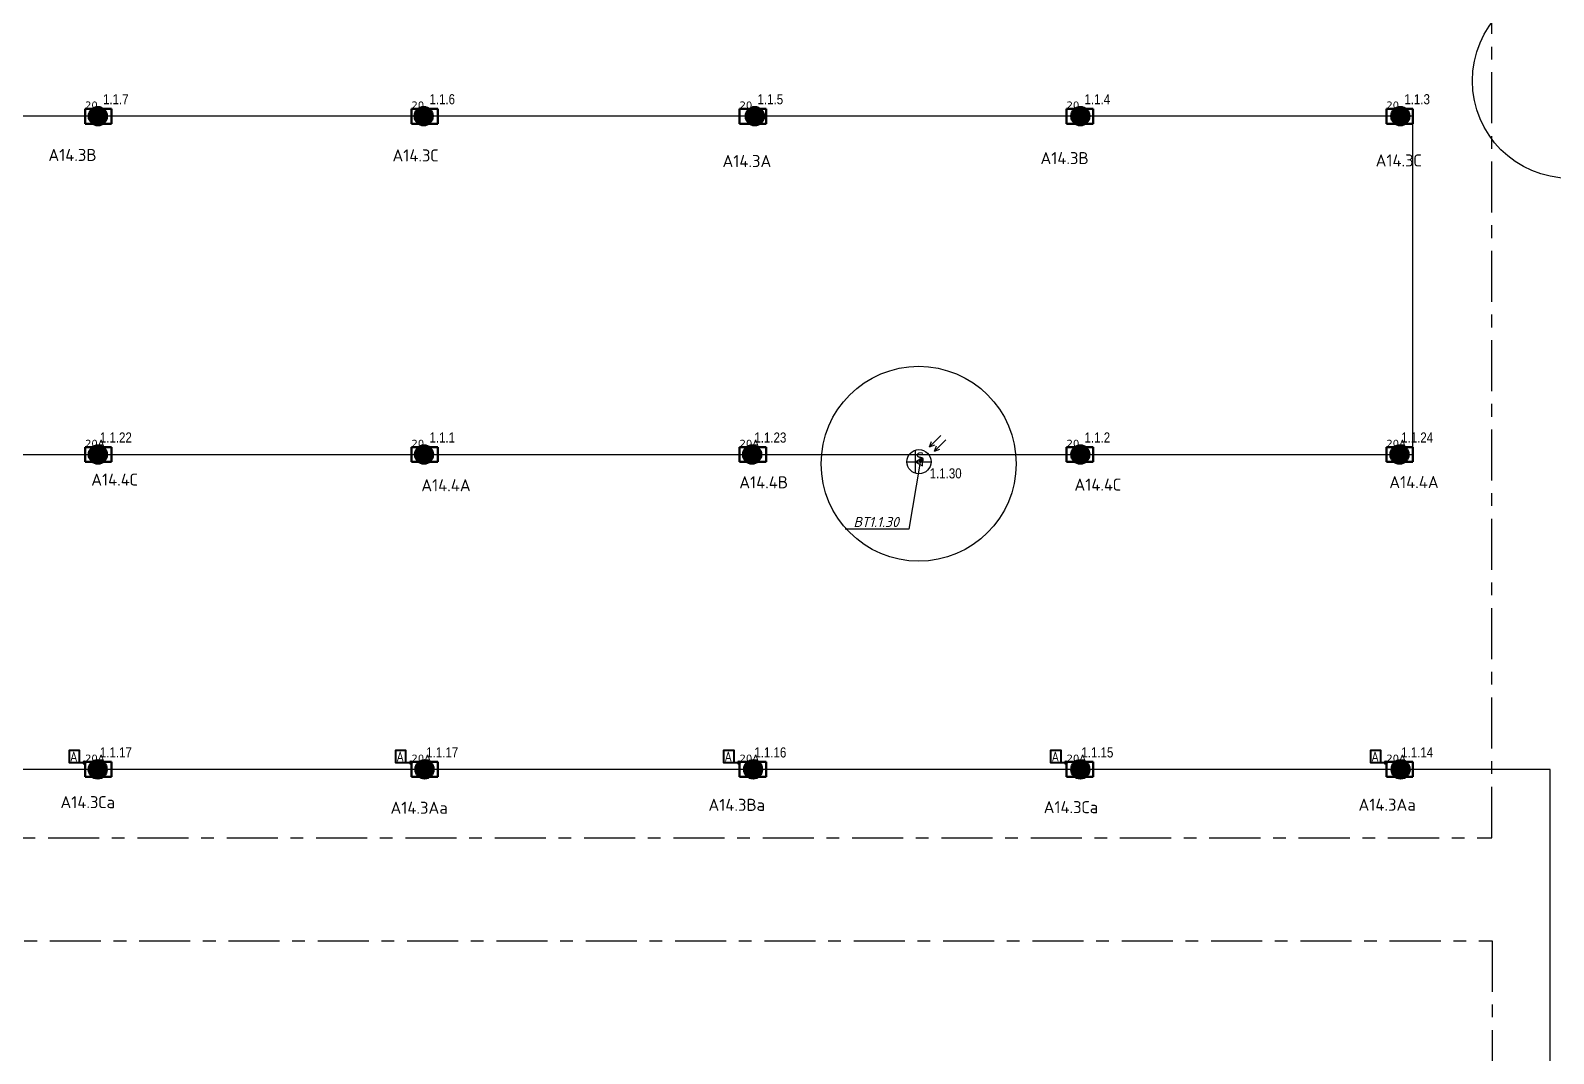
# Model space of a CAD drawing. Header units: millimetres. Extents: x -243740 to 150609, y -473655 to -165121.
# Drawn here: x -187863 to -149967, y -355845 to -330385 of the extents above; entities that cross this region are included whole.
import ezdxf
from ezdxf import colors
from ezdxf.entities.mleader import LeaderData, LeaderLine
from ezdxf.enums import TextEntityAlignment as Align
from ezdxf.math import Vec2, Vec3

# ---------------------------------------------------------------- set-up
doc = ezdxf.new("R2010")
doc.units = ezdxf.units.MM
doc.linetypes.add('HIDDEN2', pattern=[4.7625, 3.175, -1.5875])
doc.linetypes.add('Линия сетки', pattern=[22.225, 12.7, -3.175, 3.175, -3.175])
for name, color, linetype, lineweight in [('0_Авт.', 255, 'Continuous', 5), ('_освещение_dali', 3, 'Continuous', 50), ('DALLI', 6, 'TRAY', 30), ('Светильники аварийные', 1, 'Continuous', 40), ('Светильники основные', 214, 'Continuous', 40)]:
    doc.layers.add(name, color=color, linetype=linetype, lineweight=lineweight)
doc.layers.add('_Гр.ЩД-1А.5.9.I1.1', color=6, linetype='Continuous')
doc.layers.add('сВЕтильники', color=7, linetype='Continuous', lineweight=40, true_color=0x600080)
doc.layers.add('ЭТО_аварийные', color=7, linetype='HIDDEN2', lineweight=40, true_color=0xfa0505)
doc.styles.add('ELine', font='txt.shx')
doc.styles.add('ISOCPEUR_1', font='isocpeur.ttf', dxfattribs={"height": 200})
doc.styles.add('ROMANS', font='romans.shx', dxfattribs={"width": 0.8})
doc.styles.get("Standard").update_dxf_attribs({"font": 'ARIALN.TTF'})
doc.styles.add('TableTextStyle', font='')
doc.styles.add('Шрифт - 200', font='', dxfattribs={"height": 200})
doc.styles.get('TableTextStyle').set_extended_font_data('VERDANA.TTF')
doc.styles.get('Шрифт - 200').set_extended_font_data('GOST Common', italic=True)
doc.linetypes.add('TRAY', pattern='A,12.119257,["_",ELine,S=4.5,R=90,X=0,Y=-1.555839],0.750382,["_",ELine,S=4.5,R=0,X=0,Y=-0.805849],1.314849,["_",ELine,S=4.5,R=0,X=0,Y=-0.805849],2.250029,["_",ELine,S=4.5,R=90,X=0,Y=-1.555839],13.565483', length=30)
doc.linetypes.add('Truba', pattern='A,3e-05,[4,MSH_7,S=1,R=0,X=0,Y=0],-3.022072', length=3.022102)
doc.linetypes.add('Проводка в лотке', pattern='A,7.5,[130,ltypeshp.shx,S=0.5,R=0,X=0,Y=0],1,[130,ltypeshp.shx,S=1,R=90,X=0,Y=-0.5],1,[130,ltypeshp.shx,S=0.5,R=0,X=0,Y=0],7.5', length=17)

# ---------------------------------------------------------------- blocks, each defined once
blk = doc.blocks.new('A$C85fa3c5e')
at = {"layer": '0_Авт.', "color": 6, "lineweight": 25, "ltscale": 100}
for points in [[(5.42, 6.5), (2.59, 3.68), (3.15, 5.07)], [(5.42, 6.5), (2.59, 3.68), (3.98, 4.24)], [(6.66, 5.43), (3.83, 2.6), (4.39, 3.99)], [(6.66, 5.43), (3.83, 2.6), (5.22, 3.16)], [(-3, 0), (3, 0)], [(-0.97, 2.84), (-0.98, -2.84)], [(-0.98, 0), (0.85, 1), (0.85, -0.01)], [(-0.98, 0), (0.84, -1.02), (0.85, -0.01)]]:
    blk.add_lwpolyline(points, dxfattribs=at)
blk.add_circle((0, 0), 3, dxfattribs=at)
blk = doc.blocks.new('_Dot')
at = {"color": 0, "linetype": 'ByBlock', "lineweight": -2}
blk.add_line((-0.5, 0), (-1, 0), dxfattribs=at)
at = {"color": 0, "linetype": 'ByBlock', "const_width": 0.5}
blk.add_lwpolyline([(-0.25, 0, 1), (0.25, 0, 1)], format="xyb", close=True, dxfattribs=at)
blk = doc.blocks.new('авар')
at = {"layer": 'Светильники основные', "lineweight": 40}
blk.add_hatch(color=1, dxfattribs=at).paths.add_polyline_path([(32, 0, 1), (-32, 0, 1)])
at = {"layer": 'Светильники основные', "color": 1}
blk.add_line((0, 0), (132, 0), dxfattribs=at)
blk.add_lwpolyline([(132, 0), (378, 0), (378, 314), (132, 314)], close=True, dxfattribs=at)
at = {"layer": 'Светильники основные', "color": 1, "lineweight": 40}
blk.add_circle((0, 0), 31.6, dxfattribs=at)
at = {"layer": 'Светильники основные', "color": 1, "style": 'ROMANS', "width": 0.8}
blk.add_text('А', height=250, dxfattribs=at).set_placement((174, 29))
blk = doc.blocks.new('dgdg')
at = {"layer": 'сВЕтильники', "lineweight": 40}
for points in [[(48137, 64732, 0), (48137, 65104, 0)], [(48137, 65104, 0), (48137, 64732, 0)], [(48137, 65104, 0), (48794, 65104, 0)], [(48794, 65104, 0), (48137, 65104, 0)], [(48794, 65104, 0), (48137, 65104, 0)], [(48137, 65104, 0), (48137, 64732, 0)], [(48137, 64732, 0), (48137, 65104, 0)], [(48137, 65104, 0), (48794, 65104, 0)], [(48794, 65104, 0), (48794, 64732, 0)], [(48794, 64732, 0), (48794, 65104, 0)], [(48794, 64732, 0), (48794, 65104, 0)], [(48794, 65104, 0), (48794, 64732, 0)], [(56259, 64732, 0), (56259, 65104, 0)], [(56259, 65104, 0), (56259, 64732, 0)], [(56259, 65104, 0), (56916, 65104, 0)], [(56916, 65104, 0), (56259, 65104, 0)], [(56916, 65104, 0), (56259, 65104, 0)], [(56259, 65104, 0), (56259, 64732, 0)], [(56259, 64732, 0), (56259, 65104, 0)], [(56259, 65104, 0), (56916, 65104, 0)], [(56916, 65104, 0), (56916, 64732, 0)], [(56916, 64732, 0), (56916, 65104, 0)], [(56916, 64732, 0), (56916, 65104, 0)], [(56916, 65104, 0), (56916, 64732, 0)], [(64422, 64732, 0), (64422, 65104, 0)], [(64422, 65104, 0), (64422, 64732, 0)], [(64422, 65104, 0), (65079, 65104, 0)], [(65079, 65104, 0), (64422, 65104, 0)], [(65079, 65104, 0), (64422, 65104, 0)], [(64422, 65104, 0), (64422, 64732, 0)], [(64422, 64732, 0), (64422, 65104, 0)], [(64422, 65104, 0), (65079, 65104, 0)], [(65079, 65104, 0), (65079, 64732, 0)], [(65079, 64732, 0), (65079, 65104, 0)], [(65079, 64732, 0), (65079, 65104, 0)], [(65079, 65104, 0), (65079, 64732, 0)], [(72559, 64732, 0), (72559, 65104, 0)], [(72559, 65104, 0), (72559, 64732, 0)], [(72559, 65104, 0), (73216, 65104, 0)], [(73216, 65104, 0), (72559, 65104, 0)], [(73216, 65104, 0), (72559, 65104, 0)], [(72559, 65104, 0), (72559, 64732, 0)], [(72559, 64732, 0), (72559, 65104, 0)], [(72559, 65104, 0), (73216, 65104, 0)], [(73216, 65104, 0), (73216, 64732, 0)], [(73216, 64732, 0), (73216, 65104, 0)], [(73216, 64732, 0), (73216, 65104, 0)], [(73216, 65104, 0), (73216, 64732, 0)], [(80515, 64732, 0), (80515, 65104, 0)], [(80515, 65104, 0), (80515, 64732, 0)], [(80515, 65104, 0), (81172, 65104, 0)], [(81172, 65104, 0), (80515, 65104, 0)], [(81172, 65104, 0), (80515, 65104, 0)], [(80515, 65104, 0), (80515, 64732, 0)], [(80515, 64732, 0), (80515, 65104, 0)], [(80515, 65104, 0), (81172, 65104, 0)], [(81172, 65104, 0), (81172, 64732, 0)], [(81172, 64732, 0), (81172, 65104, 0)], [(81172, 64732, 0), (81172, 65104, 0)], [(81172, 65104, 0), (81172, 64732, 0)], [(48794, 64732, 0), (48137, 64732, 0)], [(48137, 64732, 0), (48794, 64732, 0)], [(48137, 64732, 0), (48794, 64732, 0)], [(48794, 64732, 0), (48137, 64732, 0)], [(56916, 64732, 0), (56259, 64732, 0)], [(56259, 64732, 0), (56916, 64732, 0)], [(56259, 64732, 0), (56916, 64732, 0)], [(56916, 64732, 0), (56259, 64732, 0)], [(65079, 64732, 0), (64422, 64732, 0)], [(64422, 64732, 0), (65079, 64732, 0)], [(64422, 64732, 0), (65079, 64732, 0)], [(65079, 64732, 0), (64422, 64732, 0)], [(73216, 64732, 0), (72559, 64732, 0)], [(72559, 64732, 0), (73216, 64732, 0)], [(72559, 64732, 0), (73216, 64732, 0)], [(73216, 64732, 0), (72559, 64732, 0)], [(81172, 64732, 0), (80515, 64732, 0)], [(80515, 64732, 0), (81172, 64732, 0)], [(80515, 64732, 0), (81172, 64732, 0)], [(81172, 64732, 0), (80515, 64732, 0)], [(48137, 56313, 0), (48137, 56685, 0)], [(48137, 56685, 0), (48137, 56313, 0)], [(48137, 56685, 0), (48794, 56685, 0)], [(48794, 56685, 0), (48137, 56685, 0)], [(48794, 56685, 0), (48137, 56685, 0)], [(48137, 56685, 0), (48137, 56313, 0)], [(48137, 56313, 0), (48137, 56685, 0)], [(48137, 56685, 0), (48794, 56685, 0)], [(48794, 56685, 0), (48794, 56313, 0)], [(48794, 56313, 0), (48794, 56685, 0)], [(48794, 56313, 0), (48794, 56685, 0)], [(48794, 56685, 0), (48794, 56313, 0)], [(56259, 56313, 0), (56259, 56685, 0)], [(56259, 56685, 0), (56259, 56313, 0)], [(56259, 56685, 0), (56916, 56685, 0)], [(56916, 56685, 0), (56259, 56685, 0)], [(56916, 56685, 0), (56259, 56685, 0)], [(56259, 56685, 0), (56259, 56313, 0)], [(56259, 56313, 0), (56259, 56685, 0)], [(56259, 56685, 0), (56916, 56685, 0)], [(56916, 56685, 0), (56916, 56313, 0)], [(56916, 56313, 0), (56916, 56685, 0)], [(56916, 56313, 0), (56916, 56685, 0)], [(56916, 56685, 0), (56916, 56313, 0)], [(64422, 56313, 0), (64422, 56685, 0)], [(64422, 56685, 0), (64422, 56313, 0)], [(64422, 56685, 0), (65079, 56685, 0)], [(65079, 56685, 0), (64422, 56685, 0)], [(65079, 56685, 0), (64422, 56685, 0)], [(64422, 56685, 0), (64422, 56313, 0)], [(64422, 56313, 0), (64422, 56685, 0)], [(64422, 56685, 0), (65079, 56685, 0)], [(65079, 56685, 0), (65079, 56313, 0)], [(65079, 56313, 0), (65079, 56685, 0)], [(65079, 56313, 0), (65079, 56685, 0)], [(65079, 56685, 0), (65079, 56313, 0)], [(72559, 56313, 0), (72559, 56685, 0)], [(72559, 56685, 0), (72559, 56313, 0)], [(72559, 56685, 0), (73216, 56685, 0)], [(73216, 56685, 0), (72559, 56685, 0)], [(73216, 56685, 0), (72559, 56685, 0)], [(72559, 56685, 0), (72559, 56313, 0)], [(72559, 56313, 0), (72559, 56685, 0)], [(72559, 56685, 0), (73216, 56685, 0)], [(73216, 56685, 0), (73216, 56313, 0)], [(73216, 56313, 0), (73216, 56685, 0)], [(73216, 56313, 0), (73216, 56685, 0)], [(73216, 56685, 0), (73216, 56313, 0)], [(80515, 56313, 0), (80515, 56685, 0)], [(80515, 56685, 0), (80515, 56313, 0)], [(80515, 56685, 0), (81172, 56685, 0)], [(81172, 56685, 0), (80515, 56685, 0)], [(81172, 56685, 0), (80515, 56685, 0)], [(80515, 56685, 0), (80515, 56313, 0)], [(80515, 56313, 0), (80515, 56685, 0)], [(80515, 56685, 0), (81172, 56685, 0)], [(81172, 56685, 0), (81172, 56313, 0)], [(81172, 56313, 0), (81172, 56685, 0)], [(81172, 56313, 0), (81172, 56685, 0)], [(81172, 56685, 0), (81172, 56313, 0)], [(48794, 56313, 0), (48137, 56313, 0)], [(48137, 56313, 0), (48794, 56313, 0)], [(48137, 56313, 0), (48794, 56313, 0)], [(48794, 56313, 0), (48137, 56313, 0)], [(56916, 56313, 0), (56259, 56313, 0)], [(56259, 56313, 0), (56916, 56313, 0)], [(56259, 56313, 0), (56916, 56313, 0)], [(56916, 56313, 0), (56259, 56313, 0)], [(65079, 56313, 0), (64422, 56313, 0)], [(64422, 56313, 0), (65079, 56313, 0)], [(64422, 56313, 0), (65079, 56313, 0)], [(65079, 56313, 0), (64422, 56313, 0)], [(73216, 56313, 0), (72559, 56313, 0)], [(72559, 56313, 0), (73216, 56313, 0)], [(72559, 56313, 0), (73216, 56313, 0)], [(73216, 56313, 0), (72559, 56313, 0)], [(81172, 56313, 0), (80515, 56313, 0)], [(80515, 56313, 0), (81172, 56313, 0)], [(80515, 56313, 0), (81172, 56313, 0)], [(81172, 56313, 0), (80515, 56313, 0)]]:
    blk.add_polyline3d(points, dxfattribs=at)
at = {"layer": 'Светильники аварийные', "lineweight": 40}
for points in [[(48137, 48478, 0), (48137, 48850, 0)], [(48137, 48850, 0), (48137, 48478, 0)], [(48137, 48850, 0), (48794, 48850, 0)], [(48794, 48850, 0), (48137, 48850, 0)], [(48794, 48850, 0), (48137, 48850, 0)], [(48137, 48850, 0), (48137, 48478, 0)], [(48137, 48478, 0), (48137, 48850, 0)], [(48137, 48850, 0), (48794, 48850, 0)], [(48794, 48850, 0), (48794, 48478, 0)], [(48794, 48478, 0), (48794, 48850, 0)], [(48794, 48478, 0), (48794, 48850, 0)], [(48794, 48850, 0), (48794, 48478, 0)], [(56259, 48478, 0), (56259, 48850, 0)], [(56259, 48850, 0), (56259, 48478, 0)], [(56259, 48850, 0), (56916, 48850, 0)], [(56916, 48850, 0), (56259, 48850, 0)], [(56916, 48850, 0), (56259, 48850, 0)], [(56259, 48850, 0), (56259, 48478, 0)], [(56259, 48478, 0), (56259, 48850, 0)], [(56259, 48850, 0), (56916, 48850, 0)], [(56916, 48850, 0), (56916, 48478, 0)], [(56916, 48478, 0), (56916, 48850, 0)], [(56916, 48478, 0), (56916, 48850, 0)], [(56916, 48850, 0), (56916, 48478, 0)], [(64422, 48478, 0), (64422, 48850, 0)], [(64422, 48850, 0), (64422, 48478, 0)], [(64422, 48850, 0), (65079, 48850, 0)], [(65079, 48850, 0), (64422, 48850, 0)], [(65079, 48850, 0), (64422, 48850, 0)], [(64422, 48850, 0), (64422, 48478, 0)], [(64422, 48478, 0), (64422, 48850, 0)], [(64422, 48850, 0), (65079, 48850, 0)], [(65079, 48850, 0), (65079, 48478, 0)], [(65079, 48478, 0), (65079, 48850, 0)], [(65079, 48478, 0), (65079, 48850, 0)], [(65079, 48850, 0), (65079, 48478, 0)], [(72559, 48478, 0), (72559, 48850, 0)], [(72559, 48850, 0), (72559, 48478, 0)], [(72559, 48850, 0), (73216, 48850, 0)], [(73216, 48850, 0), (72559, 48850, 0)], [(73216, 48850, 0), (72559, 48850, 0)], [(72559, 48850, 0), (72559, 48478, 0)], [(72559, 48478, 0), (72559, 48850, 0)], [(72559, 48850, 0), (73216, 48850, 0)], [(73216, 48850, 0), (73216, 48478, 0)], [(73216, 48478, 0), (73216, 48850, 0)], [(73216, 48478, 0), (73216, 48850, 0)], [(73216, 48850, 0), (73216, 48478, 0)], [(80515, 48478, 0), (80515, 48850, 0)], [(80515, 48850, 0), (80515, 48478, 0)], [(80515, 48850, 0), (81172, 48850, 0)], [(81172, 48850, 0), (80515, 48850, 0)], [(81172, 48850, 0), (80515, 48850, 0)], [(80515, 48850, 0), (80515, 48478, 0)], [(80515, 48478, 0), (80515, 48850, 0)], [(80515, 48850, 0), (81172, 48850, 0)], [(81172, 48850, 0), (81172, 48478, 0)], [(81172, 48478, 0), (81172, 48850, 0)], [(81172, 48478, 0), (81172, 48850, 0)], [(81172, 48850, 0), (81172, 48478, 0)], [(48794, 48478, 0), (48137, 48478, 0)], [(48137, 48478, 0), (48794, 48478, 0)], [(48137, 48478, 0), (48794, 48478, 0)], [(48794, 48478, 0), (48137, 48478, 0)], [(56916, 48478, 0), (56259, 48478, 0)], [(56259, 48478, 0), (56916, 48478, 0)], [(56259, 48478, 0), (56916, 48478, 0)], [(56916, 48478, 0), (56259, 48478, 0)], [(65079, 48478, 0), (64422, 48478, 0)], [(64422, 48478, 0), (65079, 48478, 0)], [(64422, 48478, 0), (65079, 48478, 0)], [(65079, 48478, 0), (64422, 48478, 0)], [(73216, 48478, 0), (72559, 48478, 0)], [(72559, 48478, 0), (73216, 48478, 0)], [(72559, 48478, 0), (73216, 48478, 0)], [(73216, 48478, 0), (72559, 48478, 0)], [(81172, 48478, 0), (80515, 48478, 0)], [(80515, 48478, 0), (81172, 48478, 0)], [(80515, 48478, 0), (81172, 48478, 0)], [(81172, 48478, 0), (80515, 48478, 0)]]:
    blk.add_polyline3d(points, dxfattribs=at)
at = {"layer": 'Светильники аварийные', "xscale": -1}
for p in [(48123, 48829), (56244, 48829), (64408, 48829), (72545, 48829), (80501, 48829)]:
    blk.add_blockref('авар', p, dxfattribs=at)
at = {"layer": 'сВЕтильники', "style": 'ISOCPEUR_1'}
for s, p in [('А14.3В', (47223, 63804, 22500)), ('А14.3С', (55784, 63792, 24000)), ('А14.3А', (63996, 63652, 21000)), ('А14.3В', (71907, 63725, 22500)), ('А14.3С', (80246, 63667, 24000)), ('А14.4С', (48289, 55725, 24000)), ('А14.4А', (56501, 55585, 21000)), ('А14.4В', (64413, 55658, 22500)), ('А14.4С', (72752, 55600, 24000)), ('А14.4А', (80586, 55662, 21000))]:
    blk.add_text(s, height=300, dxfattribs=at).set_placement(p)
at = {"layer": 'ЭТО_аварийные', "style": 'ISOCPEUR_1'}
for s, p in [('А14.3Са', (47523, 47698)), ('А14.3Аа', (55735, 47558)), ('А14.3Ва', (63646, 47631)), ('А14.3Са', (71986, 47573)), ('А14.3Аа', (79820, 47635))]:
    blk.add_text(s, height=300, dxfattribs=at).set_placement(p)
blk = doc.blocks.new('A$Cab2378fa')
at = {"lineweight": 25}
h = blk.add_hatch(color=0, dxfattribs=at)
h.paths.add_polyline_path([(162, -157, 0.442338), (148, 178), (0, 0)])
h.paths.add_polyline_path([(-142, -170), (0, 0), (-163, 158, 0.430096)])
at = {"lineweight": 25, "true_color": 0xfff5f5}
h = blk.add_hatch(color=7, dxfattribs=at)
h.dxf.hatch_style = 1
h.paths.add_polyline_path([(0, 0), (-142, -170, 0.174923), (3, -222, 0.197808), (162, -157)])
h.paths.add_polyline_path([(-163, 158), (0, 0), (148, 178, 0.175398), (3, 230, 0.209014)])
blk.add_circle((3, 4), 226)

msp = doc.modelspace()

# ---------------------------------------------------------------- linework, layer by layer
at = {"layer": '_Гр.ЩД-1А.5.9.I1.1', "ltscale": 100}
msp.add_lwpolyline([(-150052, -393665), (-150052, -348773), (-202671, -348774), (-202671, -340938), (-153468, -340938), (-153468, -332519), (-193930, -332519), (-186503, -324721), (-153468, -324721), (-153468, -316703), (-186503, -316703)], dxfattribs=at)
at = {"layer": 'DALLI', "color": 0, "linetype": 'Линия сетки', "lineweight": -3, "ltscale": 100}
msp.add_lwpolyline([(-205204, -350474), (-151504, -350474), (-151504, -315260), (-187217, -315260), (-205304, -344937), (-205304, -350474)], dxfattribs=at)
msp.add_lwpolyline([(-205162, -353037), (-151490, -353037), (-151490, -382937), (-205162, -382937)], close=True, dxfattribs=at)
at = {"layer": 'Defpoints', "color": 3, "ltscale": 100}
for centre in [(-149562, -331637), (-165763, -341168, 11785)]:
    msp.add_circle(centre, 2425, dxfattribs=at)

# ---------------------------------------------------------------- block references
at = {"layer": '0_Авт.', "color": 3, "linetype": 'Проводка в лотке', "ltscale": 100, "xscale": 100, "yscale": 100, "zscale": 100}
msp.add_blockref('A$C85fa3c5e', (-165756, -341117, 11785), dxfattribs=at)
at = {"layer": '_освещение_dali', "color": 5, "ltscale": 100}
for p in [(-186188, -332523), (-178082, -332523), (-169843, -332523), (-161743, -332523), (-153782, -332523), (-178072, -340942), (-161743, -340942)]:
    msp.add_blockref('A$Cab2378fa', p, dxfattribs=at)
at = {"layer": '_освещение_dali', "color": 1, "ltscale": 100}
for p in [(-186188, -340942), (-169910, -340942), (-153802, -340942), (-186192, -348777), (-178061, -348777), (-169886, -348777), (-161743, -348777), (-153775, -348777)]:
    msp.add_blockref('A$Cab2378fa', p, dxfattribs=at)
at = {"layer": 'Defpoints', "linetype": 'Truba'}
msp.add_blockref('dgdg', (-234640, -397437), dxfattribs=at)

# ---------------------------------------------------------------- texts
at = {"layer": '_Гр.ЩД-1А.5.9.I1.1', "ltscale": 100}
for s, p in [('1.1.7', (-185739, -332296)), ('1.1.6', (-177618, -332296)), ('1.1.5', (-169454, -332296)), ('1.1.4', (-161317, -332296)), ('1.1.3', (-153361, -332296)), ('1.1.22', (-185739, -340715)), ('1.1.1', (-177618, -340715)), ('1.1.23', (-169454, -340715)), ('1.1.2', (-161317, -340715)), ('1.1.24', (-153361, -340715)), ('1.1.30', (-165092, -341607)), ('1.1.17', (-185739, -348551)), ('1.1.17', (-177618, -348551)), ('1.1.16', (-169454, -348551)), ('1.1.15', (-161317, -348551)), ('1.1.14', (-153361, -348551))]:
    msp.add_text(s, height=250, dxfattribs=at).set_placement(p, align=Align.BOTTOM_CENTER)
at = {"layer": '_освещение_dali', "color": 254, "true_color": 0xf8ceb3, "style": 'TableTextStyle'}
for s, height, p in [('20', 180, (-186503, -332333)), ('20', 180, (-178381, -332333)), ('20', 180, (-170218, -332333)), ('20', 180, (-162081, -332333)), ('20', 180, (-154125, -332333)), ('20А', 180, (-186503, -340752)), ('20', 180, (-178381, -340752)), ('20А', 180, (-170218, -340752)), ('20', 180, (-162081, -340752)), ('20А', 180, (-154125, -340752)), ('S', 250, (-165835, -341136, 11785)), ('20А', 180, (-186503, -348588)), ('20А', 180, (-178381, -348588)), ('20А', 180, (-170218, -348588)), ('20А', 180, (-162081, -348588)), ('20А', 180, (-154125, -348588))]:
    msp.add_text(s, height=height, dxfattribs=at).set_placement(p)

# ---------------------------------------------------------------- leaders
at = {"layer": '_освещение_dali'}
ml = msp.add_multileader_mtext('Standard', dxfattribs=at)
ml.set_content('{\\fISOCPEUR|b0|i1|c204|p34;ВТ1.1.30}', color=256, style='Шрифт - 200')
ml.set_leader_properties()
ml.set_arrow_properties(name='DOT')
ml.build(insert=Vec2(0, 0))
ml.multileader.update_dxf_attribs({"has_dogleg": 0, "text_left_attachment_type": 6, "text_right_attachment_type": 6, "arrow_head_size": 100})
ctx = ml.context
ctx.base_point, ctx.char_height, ctx.arrow_head_size, ctx.landing_gap_size, ctx.plane_origin = Vec3(-167586, -342792, 11785), 250, 100, 200, Vec3(-79825, -211777, 11785)
ctx.left_attachment, ctx.right_attachment = 6, 6
notes = []
notes.append((ctx, [(1, (1, 1, 0), (-165999, -342792, 11785), (-1, 0), 8, [(1, [(-165716, -341078, 11785)], 0, [])])]))
ctx.mtext.insert, ctx.mtext.flow_direction = Vec3(-167386, -342492, 11785), 5
for ctx, leaders in notes:
    for number, flags, end, landing, length, lines in leaders:
        leader = LeaderData()
        leader.index, (leader.has_last_leader_line, leader.has_dogleg_vector, leader.attachment_direction) = number, flags
        leader.last_leader_point, leader.dogleg_vector, leader.dogleg_length = Vec3(end), Vec3(landing), length
        for number, points, colour, breaks in lines:
            line = LeaderLine()
            line.index, line.vertices, line.color, line.breaks = number, Vec3.list(points), colors.encode_raw_color(colour), breaks
            leader.lines.append(line)
        ctx.leaders.append(leader)

doc.saveas('drawing.dxf')
